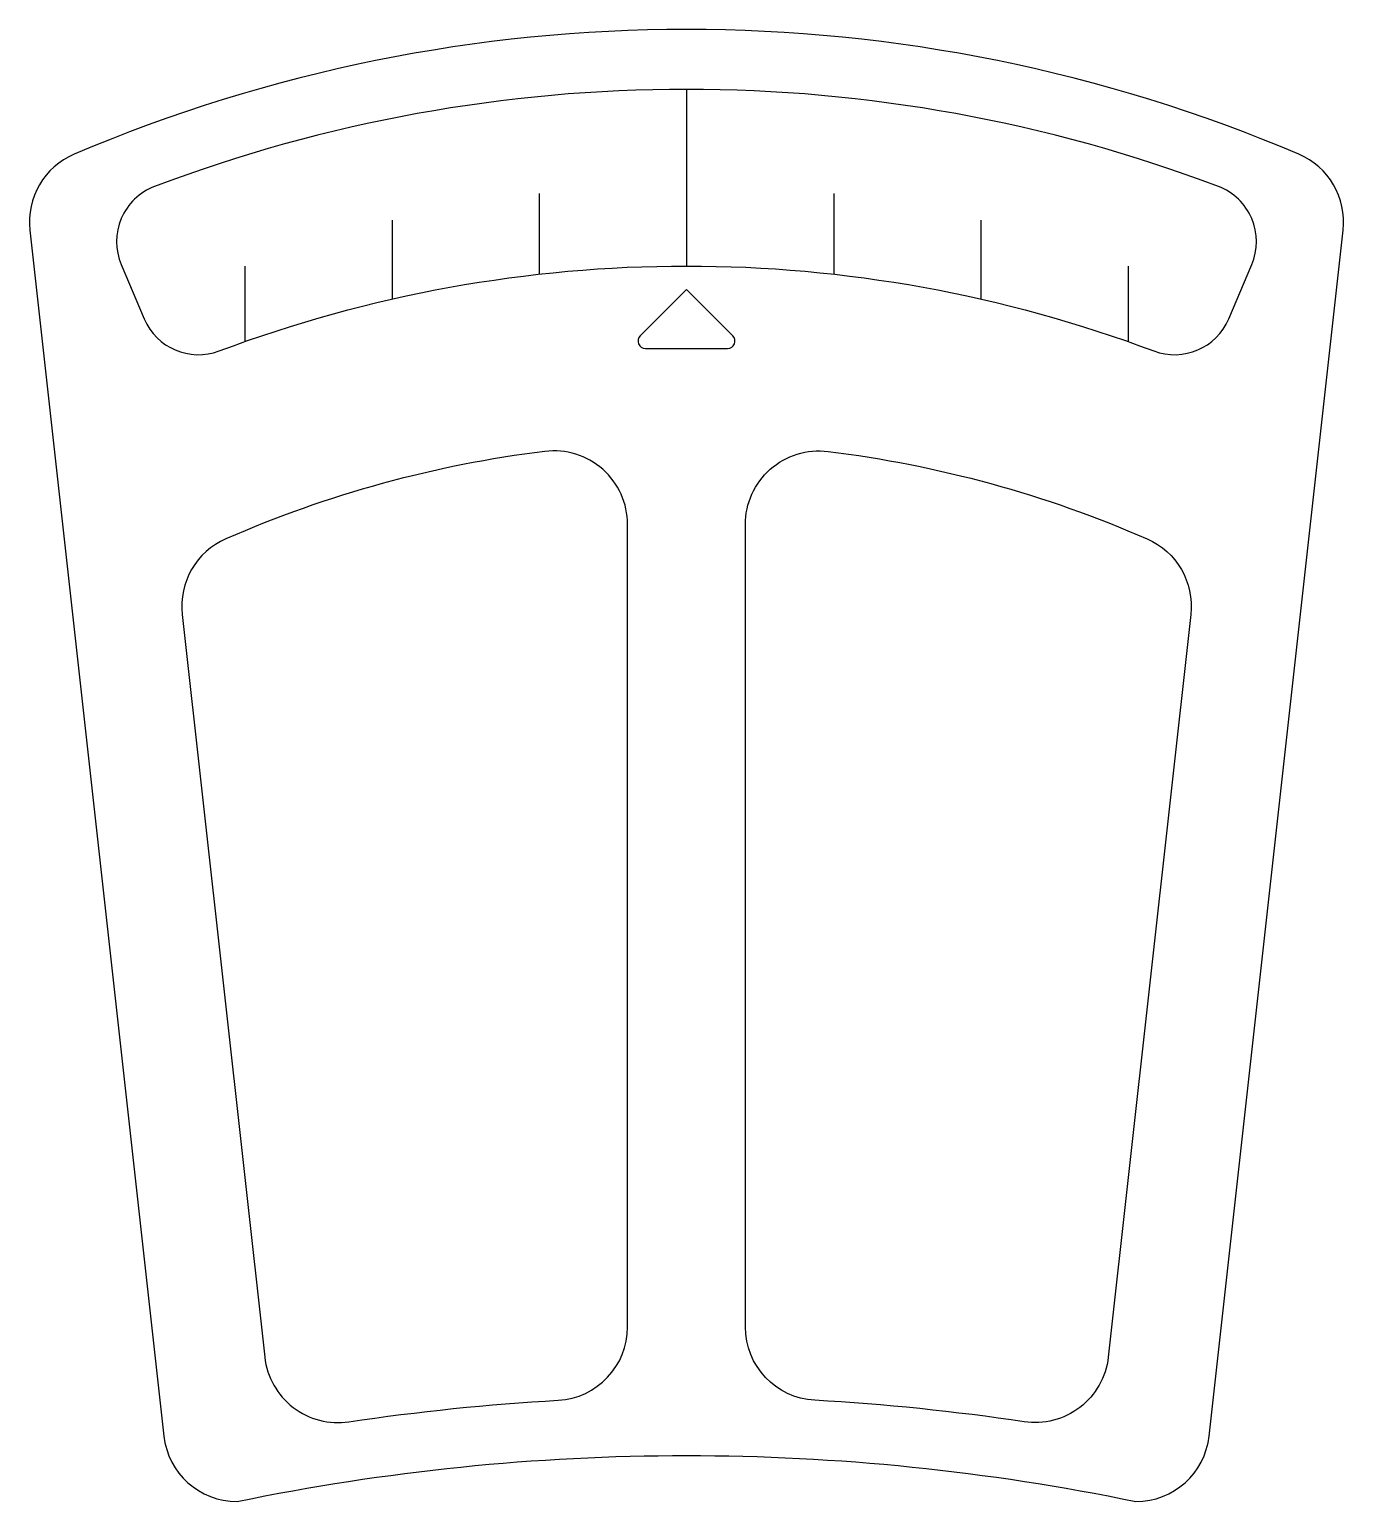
# Model space of a CAD drawing. Extents: x 3.304 to 3.75, y 5.059 to 5.559.
import ezdxf

# ---------------------------------------------------------------- set-up
doc = ezdxf.new("R2010")
doc.units = 0
doc.layers.get('0').update_dxf_attribs({"linetype": 'CONTINUOUS'})

msp = doc.modelspace()

# ---------------------------------------------------------------- linework, layer by layer
at = {"color": 0}
for p, q in [((3.5269, 5.53816), (3.5269, 5.47816)), ((3.4769, 5.50279), (3.4769, 5.47538)), ((3.5769, 5.50279), (3.5769, 5.47538)), ((3.4269, 5.49373), (3.4269, 5.46693)), ((3.6269, 5.49373), (3.6269, 5.46693)), ((3.3769, 5.4781), (3.3769, 5.45248)), ((3.6769, 5.4781), (3.6769, 5.45248))]:
    msp.add_line(p, q, dxfattribs=at)
for points in [[(3.67953, 5.05851, 0.382162), (3.70438, 5.08075), (3.74989, 5.49036, 0.331201), (3.73483, 5.51613, 0.20382), (3.31898, 5.51613, 0.331201), (3.30392, 5.49036), (3.34943, 5.08075, 0.382162), (3.37428, 5.05851, -0.102447)], [(3.36821, 5.44931, -0.181788), (3.6856, 5.44931, 0.401824), (3.71104, 5.4602), (3.71887, 5.47862, 0.426201), (3.70754, 5.50516, 0.182682), (3.34627, 5.50516, 0.426201), (3.33494, 5.47862), (3.34277, 5.4602, 0.401824)], [(3.51117, 5.45446, 0.668179), (3.51294, 5.45019), (3.54087, 5.45019, 0.668179), (3.54264, 5.45446), (3.5269, 5.47019)], [(3.38368, 5.10755, 0.425474), (3.41224, 5.08559, -0.023131), (3.48332, 5.09291, 0.397777), (3.5069, 5.11787), (3.5069, 5.39038, 0.450805), (3.47883, 5.41519, 0.072218), (3.37049, 5.3855, 0.328558), (3.35565, 5.35983)], [(3.68332, 5.3855, -0.328558), (3.69816, 5.35983), (3.67013, 5.10755, -0.425474), (3.64157, 5.08559, 0.023131), (3.57049, 5.09291, -0.397777), (3.5469, 5.11787), (3.5469, 5.39038, -0.450805), (3.57498, 5.41519, -0.072218)]]:
    msp.add_lwpolyline(points, format="xyb", close=True, dxfattribs=at)

doc.saveas('drawing.dxf')
